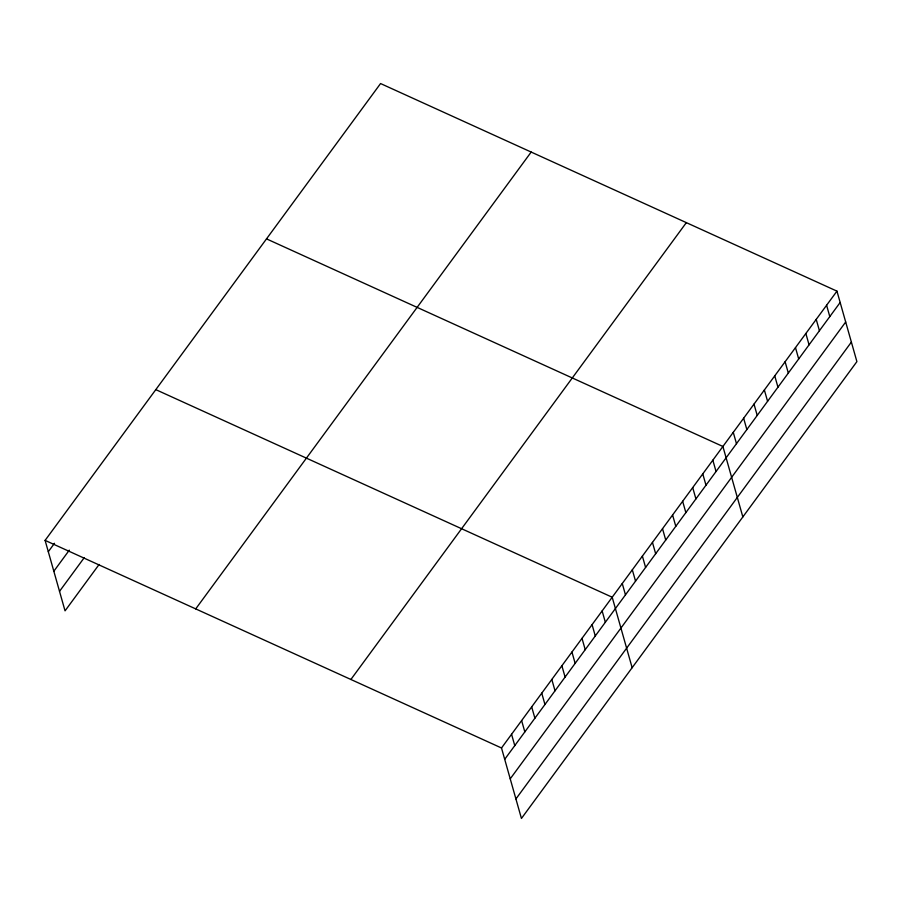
<?xml version="1.0" encoding="UTF-8"?>
<svg xmlns="http://www.w3.org/2000/svg" width="902" height="902" viewBox="0 0 902 902"><rect width="100%" height="100%" fill="white"/><g stroke="black" fill="none" stroke-linecap="round" stroke-linejoin="round"><path stroke-width="1.35" d="M45.1 540.388L380.565 83.548L836.955 291.143L856.9 361.612L521.435 818.452L501.501 747.983L45.1 540.388L65.045 610.857L99.107 564.472M48.302 551.72L54.503 543.286M53.827 571.237L69.307 550.152M59.521 591.34L84.292 557.605M195.711 608.895L531.177 152.055M350.889 679.477L686.343 222.636M501.501 747.983L836.955 291.143M504.703 759.315L840.168 302.474M510.228 778.832L845.693 321.991M515.921 798.935L851.375 342.095M266.507 238.872L722.897 446.467L742.842 516.936M155.798 389.63L612.199 597.225L632.144 667.694M826.593 305.259L829.795 316.591M816.22 319.387L819.433 330.718M805.858 333.503L809.06 344.835M795.485 347.62L798.687 358.962M785.112 361.747L788.325 373.078M774.75 375.863L777.952 387.195M764.377 389.991L767.579 401.322M754.004 404.107L757.218 415.439M743.643 418.224L746.845 429.555M733.27 432.351L736.483 443.683M712.839 460.178L716.041 471.509M702.771 473.877L705.984 485.208M692.713 487.587L695.916 498.919M682.645 501.286L685.858 512.618M672.588 514.997L675.79 526.328M662.519 528.696L665.721 540.027M652.45 542.406L655.664 553.738M642.393 556.117L645.595 567.448M632.325 569.816L635.538 581.147M622.267 583.526L625.469 594.858M602.141 610.936L605.343 622.267M592.073 624.635L595.275 635.966M582.004 638.345L585.218 649.677M571.947 652.045L575.149 663.376M561.878 665.755L565.092 677.086M551.821 679.454L555.023 690.797M541.752 693.164L544.955 704.496M531.684 706.875L534.897 718.206M521.627 720.574L524.829 731.905M511.558 734.284L514.771 745.616"/></g></svg>
